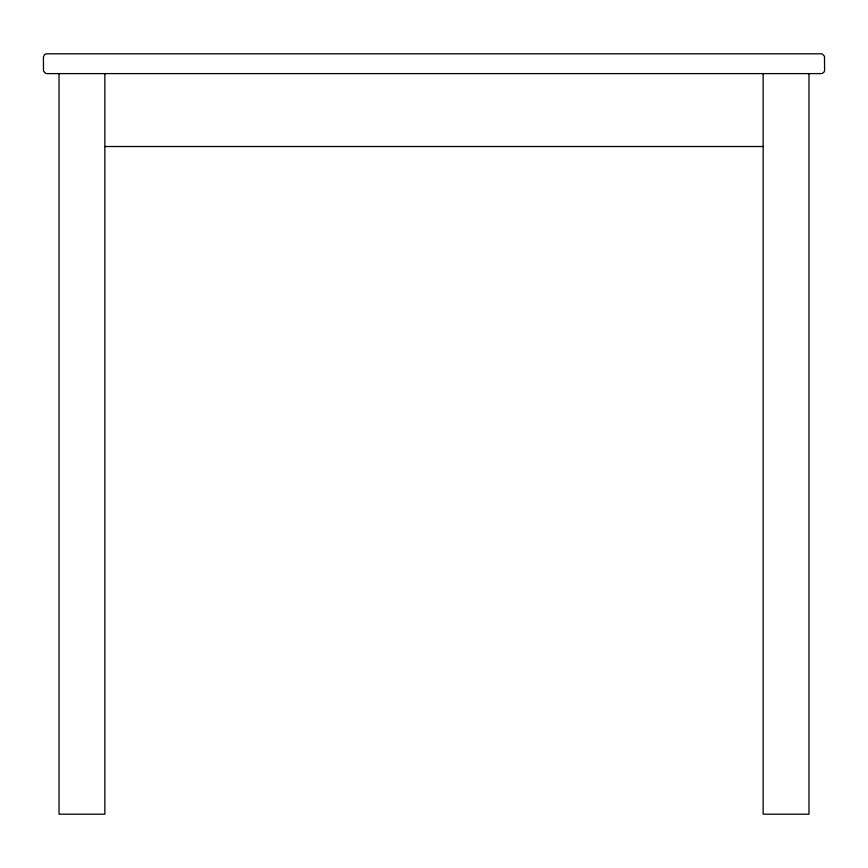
<?xml version="1.0" encoding="UTF-8"?>
<svg xmlns="http://www.w3.org/2000/svg" width="868" height="868" viewBox="0 0 868 868"><rect width="100%" height="100%" fill="white"/><g stroke="black" fill="none" stroke-linecap="round" stroke-linejoin="round"><path stroke-width="1.3" d="M45.852 53.925L44.366 54.782L43.4 57.125L43.508 71.154L45.852 73.498M822.148 73.498L824.155 71.957L824.6 70.297L824.491 56.268L822.148 53.925M46.709 53.816L821.291 53.816M46.709 73.606L821.291 73.606M104.854 146.518L763.146 146.518M808.976 73.606L808.976 814.184L763.146 814.184L763.146 73.606M104.854 73.606L104.854 814.184L59.024 814.184L59.024 73.606"/></g></svg>
